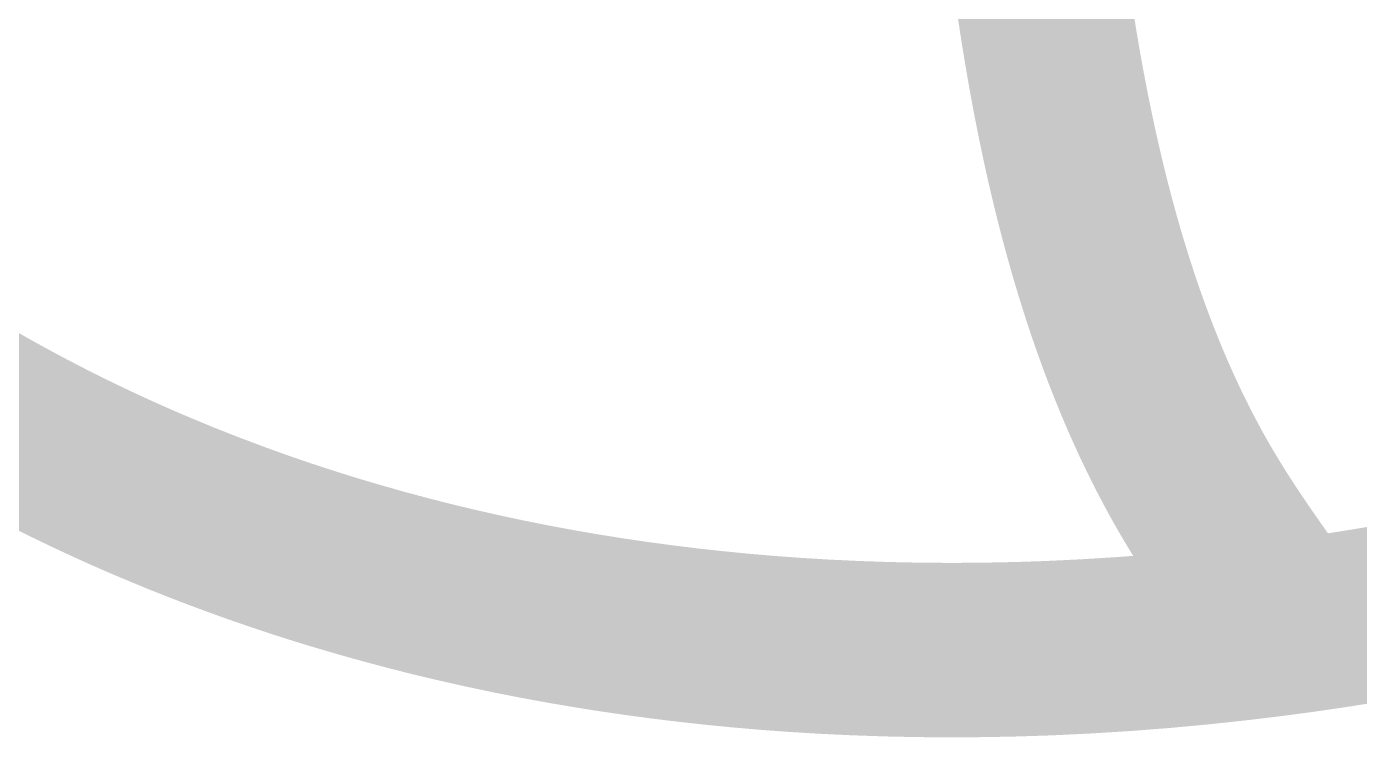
# Model space of a CAD drawing. Header units: millimetres. Extents: x 178 to 562, y 241 to 450.
# Drawn here: x 545.4438 to 545.826, y 321.7854 to 321.9891 of the extents above; entities that cross this region are included whole.
import ezdxf

# ---------------------------------------------------------------- set-up
doc = ezdxf.new("R2010")
doc.units = ezdxf.units.MM
doc.layers.add('Mechanical1', color=6, linetype='Continuous')

msp = doc.modelspace()

# ---------------------------------------------------------------- linework, layer by layer
at = {"layer": 'Mechanical1', "const_width": 0.05}
for points in [[(545.73302, 322.01428), (545.73317, 322.01302)], [(545.73317, 322.01302), (545.73338, 322.01133)], [(545.73338, 322.01133), (545.7336, 322.00966)], [(545.7336, 322.00966), (545.73382, 322.00798)], [(545.73382, 322.00798), (545.73404, 322.0063)], [(545.73404, 322.0063), (545.73426, 322.00463)], [(545.73426, 322.00463), (545.73449, 322.00297)], [(545.73449, 322.00297), (545.73472, 322.0013)], [(545.73472, 322.0013), (545.73496, 321.99964)], [(545.73496, 321.99964), (545.7352, 321.99798)], [(545.7352, 321.99798), (545.73544, 321.99633)], [(545.73544, 321.99633), (545.73568, 321.99468)], [(545.73568, 321.99468), (545.73593, 321.99303)], [(545.73593, 321.99303), (545.73618, 321.99139)], [(545.73618, 321.99139), (545.73644, 321.98974)], [(545.73644, 321.98974), (545.73669, 321.98811)], [(545.73669, 321.98811), (545.73696, 321.98647)], [(545.73696, 321.98647), (545.73722, 321.98484)], [(545.73722, 321.98484), (545.73749, 321.98322)], [(545.73749, 321.98322), (545.73777, 321.98159)], [(545.73777, 321.98159), (545.73804, 321.97997)], [(545.73804, 321.97997), (545.73832, 321.97836)], [(545.73832, 321.97836), (545.73861, 321.97674)], [(545.73861, 321.97674), (545.73889, 321.97513)], [(545.73889, 321.97513), (545.73919, 321.97353)], [(545.73919, 321.97353), (545.73948, 321.97193)], [(545.73948, 321.97193), (545.73978, 321.97033)], [(545.73978, 321.97033), (545.74008, 321.96874)], [(545.74008, 321.96874), (545.74039, 321.96715)], [(545.74039, 321.96715), (545.7407, 321.96556)], [(545.7407, 321.96556), (545.74102, 321.96398)], [(545.74102, 321.96398), (545.74134, 321.9624)], [(545.74134, 321.9624), (545.74166, 321.96083)], [(545.74166, 321.96083), (545.74198, 321.95926)], [(545.74198, 321.95926), (545.74232, 321.95769)], [(545.74232, 321.95769), (545.74265, 321.95613)], [(545.74265, 321.95613), (545.74299, 321.95457)], [(545.74299, 321.95457), (545.74333, 321.95301)], [(545.74333, 321.95301), (545.74368, 321.95146)], [(545.74368, 321.95146), (545.74403, 321.94992)], [(545.74403, 321.94992), (545.74439, 321.94838)], [(545.74439, 321.94838), (545.74475, 321.94684)], [(545.74475, 321.94684), (545.74511, 321.9453)], [(545.74511, 321.9453), (545.74548, 321.94377)], [(545.74548, 321.94377), (545.74585, 321.94225)], [(545.74585, 321.94225), (545.74623, 321.94073)], [(545.74623, 321.94073), (545.74661, 321.93921)], [(545.74661, 321.93921), (545.747, 321.9377)], [(545.747, 321.9377), (545.74739, 321.93619)], [(545.74739, 321.93619), (545.74778, 321.93469)], [(545.74778, 321.93469), (545.74818, 321.93319)], [(545.74818, 321.93319), (545.74859, 321.93169)], [(545.74859, 321.93169), (545.74899, 321.9302)], [(545.74899, 321.9302), (545.74941, 321.92871)], [(545.74941, 321.92871), (545.74982, 321.92723)], [(545.74982, 321.92723), (545.75024, 321.92575)], [(545.75024, 321.92575), (545.75067, 321.92428)], [(545.75067, 321.92428), (545.7511, 321.92282)], [(545.7511, 321.92282), (545.75154, 321.92135)], [(545.75154, 321.92135), (545.75198, 321.91989)], [(545.75198, 321.91989), (545.75243, 321.91844)], [(545.75243, 321.91844), (545.75288, 321.91699)], [(545.75288, 321.91699), (545.75333, 321.91555)], [(545.75333, 321.91555), (545.75379, 321.91411)], [(545.75379, 321.91411), (545.75426, 321.91267)], [(545.75426, 321.91267), (545.75473, 321.91124)], [(545.75473, 321.91124), (545.7552, 321.90981)], [(545.7552, 321.90981), (545.75568, 321.90839)], [(545.75568, 321.90839), (545.75616, 321.90698)], [(545.75616, 321.90698), (545.75665, 321.90557)], [(545.75665, 321.90557), (545.75715, 321.90416)], [(545.75715, 321.90416), (545.75765, 321.90276)], [(545.75765, 321.90276), (545.75815, 321.90137)], [(545.75815, 321.90137), (545.75866, 321.89997)], [(545.75866, 321.89997), (545.75918, 321.89859)], [(545.75918, 321.89859), (545.7597, 321.89721)], [(545.7597, 321.89721), (545.76022, 321.89583)], [(545.76022, 321.89583), (545.76075, 321.89446)], [(545.76075, 321.89446), (545.76129, 321.8931)], [(545.76129, 321.8931), (545.76183, 321.89173)], [(545.76183, 321.89173), (545.76238, 321.89038)], [(545.76238, 321.89038), (545.76293, 321.88903)], [(545.76293, 321.88903), (545.76348, 321.88768)], [(545.76348, 321.88768), (545.76404, 321.88635)], [(545.76404, 321.88635), (545.76461, 321.88501)], [(545.76461, 321.88501), (545.76519, 321.88368)], [(545.76519, 321.88368), (545.76576, 321.88236)], [(545.76576, 321.88236), (545.76635, 321.88104)], [(545.76635, 321.88104), (545.76694, 321.87973)], [(545.76694, 321.87973), (545.76753, 321.87842)], [(545.76753, 321.87842), (545.76813, 321.87712)], [(545.76813, 321.87712), (545.76874, 321.87582)], [(545.76874, 321.87582), (545.76935, 321.87453)], [(545.76935, 321.87453), (545.76997, 321.87325)], [(545.76997, 321.87325), (545.77059, 321.87197)], [(545.77059, 321.87197), (545.77138, 321.87038)], [(545.77138, 321.87038), (545.77217, 321.86879)], [(545.77217, 321.86879), (545.77298, 321.86722)], [(545.77298, 321.86722), (545.7738, 321.86566)], [(545.7738, 321.86566), (545.77462, 321.8641)], [(545.77462, 321.8641), (545.77545, 321.86255)], [(545.77545, 321.86255), (545.77629, 321.86101)], [(545.77629, 321.86101), (545.77714, 321.85949)], [(545.77714, 321.85949), (545.778, 321.85797)], [(545.47939, 321.85471), (545.48746, 321.85135)], [(545.778, 321.85797), (545.77887, 321.85646)], [(545.77887, 321.85646), (545.78046, 321.85376)], [(545.48746, 321.85135), (545.49559, 321.84813)], [(545.78046, 321.85376), (545.78082, 321.85317)], [(545.78082, 321.85317), (545.78118, 321.85257)], [(545.78118, 321.85257), (545.78154, 321.85198)], [(545.78154, 321.85198), (545.7819, 321.85139)], [(545.7819, 321.85139), (545.78226, 321.8508)], [(545.78226, 321.8508), (545.78263, 321.85021)], [(545.49559, 321.84813), (545.50379, 321.84505)], [(545.78263, 321.85021), (545.78281, 321.84992)], [(545.78281, 321.84992), (545.78299, 321.84963)], [(545.78299, 321.84963), (545.78318, 321.84933)], [(545.78318, 321.84933), (545.78336, 321.84904)], [(545.78336, 321.84904), (545.78354, 321.84875)], [(545.78354, 321.84875), (545.78373, 321.84846)], [(545.78373, 321.84846), (545.78391, 321.84817)], [(545.78391, 321.84817), (545.7841, 321.84787)], [(545.7841, 321.84787), (545.78428, 321.84758)], [(545.78428, 321.84758), (545.78447, 321.84729)], [(545.78447, 321.84729), (545.78466, 321.847)], [(545.78466, 321.847), (545.78484, 321.84671)], [(545.50379, 321.84505), (545.51067, 321.84258)], [(545.78484, 321.84671), (545.78503, 321.84642)], [(545.78503, 321.84642), (545.78522, 321.84613)], [(545.78522, 321.84613), (545.7854, 321.84584)], [(545.7854, 321.84584), (545.78559, 321.84555)], [(545.78559, 321.84555), (545.78578, 321.84526)], [(545.78578, 321.84526), (545.78596, 321.84498)], [(545.78596, 321.84498), (545.78615, 321.84469)], [(545.78615, 321.84469), (545.78634, 321.8444)], [(545.78634, 321.8444), (545.78653, 321.84411)], [(545.78653, 321.84411), (545.78672, 321.84383)], [(545.78672, 321.84383), (545.78691, 321.84354)], [(545.78691, 321.84354), (545.7871, 321.84325)], [(545.7871, 321.84325), (545.78729, 321.84297)], [(545.51067, 321.84258), (545.51759, 321.84021)], [(545.51759, 321.84021), (545.52456, 321.83793)], [(545.78729, 321.84297), (545.78748, 321.84268)], [(545.78748, 321.84268), (545.78767, 321.84239)], [(545.78767, 321.84239), (545.78786, 321.84211)], [(545.78786, 321.84211), (545.78805, 321.84182)], [(545.78805, 321.84182), (545.78824, 321.84154)], [(545.78824, 321.84154), (545.78843, 321.84125)], [(545.78843, 321.84125), (545.78862, 321.84097)], [(545.78862, 321.84097), (545.78881, 321.84068)], [(545.78881, 321.84068), (545.789, 321.8404)], [(545.789, 321.8404), (545.7892, 321.84011)], [(545.7892, 321.84011), (545.78939, 321.83983)], [(545.78939, 321.83983), (545.78958, 321.83954)], [(545.78958, 321.83954), (545.78977, 321.83926)], [(545.78977, 321.83926), (545.78997, 321.83898)], [(545.52456, 321.83793), (545.53156, 321.83575)], [(545.53156, 321.83575), (545.53861, 321.83366)], [(545.78997, 321.83898), (545.79016, 321.83869)], [(545.79016, 321.83869), (545.79035, 321.83841)], [(545.79035, 321.83841), (545.79055, 321.83813)], [(545.79055, 321.83813), (545.79074, 321.83785)], [(545.79074, 321.83785), (545.79093, 321.83756)], [(545.79093, 321.83756), (545.79113, 321.83728)], [(545.79113, 321.83728), (545.79132, 321.837)], [(545.79132, 321.837), (545.79151, 321.83671)], [(545.79151, 321.83671), (545.79171, 321.83643)], [(545.79171, 321.83643), (545.7919, 321.83615)], [(545.7919, 321.83615), (545.7921, 321.83587)], [(545.7921, 321.83587), (545.79229, 321.83559)], [(545.79229, 321.83559), (545.79249, 321.83531)], [(545.53861, 321.83366), (545.54569, 321.83166)], [(545.54569, 321.83166), (545.55282, 321.82975)], [(545.79249, 321.83531), (545.79268, 321.83502)], [(545.79268, 321.83502), (545.79288, 321.83474)], [(545.79288, 321.83474), (545.79307, 321.83446)], [(545.79307, 321.83446), (545.79327, 321.83418)], [(545.79327, 321.83418), (545.79347, 321.8339)], [(545.79347, 321.8339), (545.79366, 321.83362)], [(545.79366, 321.83362), (545.79386, 321.83334)], [(545.79386, 321.83334), (545.79405, 321.83306)], [(545.79405, 321.83306), (545.79425, 321.83278)], [(545.79425, 321.83278), (545.79445, 321.8325)], [(545.79445, 321.8325), (545.79464, 321.83222)], [(545.79464, 321.83222), (545.79484, 321.83194)], [(545.79484, 321.83194), (545.79503, 321.83166)], [(545.79503, 321.83166), (545.79523, 321.83138)], [(545.55282, 321.82975), (545.55997, 321.82793)], [(545.55997, 321.82793), (545.56717, 321.82621)], [(545.79523, 321.83138), (545.79543, 321.8311)], [(545.79543, 321.8311), (545.79563, 321.83082)], [(545.79563, 321.83082), (545.79582, 321.83054)], [(545.79582, 321.83054), (545.79602, 321.83026)], [(545.79602, 321.83026), (545.79622, 321.82998)], [(545.79622, 321.82998), (545.79641, 321.8297)], [(545.79641, 321.8297), (545.79661, 321.82942)], [(545.79661, 321.82942), (545.79681, 321.82915)], [(545.79681, 321.82915), (545.79701, 321.82887)], [(545.79701, 321.82887), (545.7972, 321.82859)], [(545.7972, 321.82859), (545.7974, 321.82831)], [(545.7974, 321.82831), (545.7976, 321.82803)], [(545.7976, 321.82803), (545.7978, 321.82775)], [(545.56717, 321.82621), (545.57439, 321.82458)], [(545.57439, 321.82458), (545.58165, 321.82303)], [(545.7978, 321.82775), (545.79799, 321.82747)], [(545.79799, 321.82747), (545.79819, 321.82719)], [(545.79819, 321.82719), (545.79839, 321.82691)], [(545.79839, 321.82691), (545.79859, 321.82664)], [(545.79859, 321.82664), (545.79878, 321.82636)], [(545.79878, 321.82636), (545.79898, 321.82608)], [(545.79898, 321.82608), (545.79918, 321.8258)], [(545.79918, 321.8258), (545.79938, 321.82552)], [(545.79938, 321.82552), (545.79958, 321.82524)], [(545.79958, 321.82524), (545.79977, 321.82496)], [(545.79977, 321.82496), (545.79997, 321.82469)], [(545.79997, 321.82469), (545.80037, 321.82413)], [(545.8438, 321.82311), (545.85158, 321.82459)], [(545.58165, 321.82303), (545.58895, 321.82158)], [(545.58895, 321.82158), (545.59627, 321.82022)], [(545.59627, 321.82022), (545.60363, 321.81895)], [(545.81893, 321.81891), (545.82825, 321.82039)], [(545.82825, 321.82039), (545.83602, 321.82171)], [(545.83602, 321.82171), (545.8438, 321.82311)], [(545.60363, 321.81895), (545.61101, 321.81777)], [(545.61101, 321.81777), (545.61842, 321.81668)], [(545.61842, 321.81668), (545.62586, 321.81568)], [(545.79099, 321.81519), (545.8003, 321.81631)], [(545.8003, 321.81631), (545.80961, 321.81755)], [(545.80961, 321.81755), (545.81893, 321.81891)], [(545.62586, 321.81568), (545.63332, 321.81476)], [(545.63332, 321.81476), (545.64081, 321.81394)], [(545.64081, 321.81394), (545.64832, 321.8132)], [(545.64832, 321.8132), (545.65586, 321.81255)], [(545.65586, 321.81255), (545.66341, 321.81199)], [(545.75845, 321.81218), (545.76929, 321.81302)], [(545.76929, 321.81302), (545.78013, 321.81402)], [(545.78013, 321.81402), (545.79099, 321.81519)], [(545.66341, 321.81199), (545.6725, 321.81143)], [(545.6725, 321.81143), (545.68162, 321.811)], [(545.68162, 321.811), (545.69077, 321.81069)], [(545.69077, 321.81069), (545.69994, 321.8105)], [(545.69994, 321.8105), (545.70913, 321.81044)], [(545.70913, 321.81044), (545.71834, 321.8105)], [(545.71834, 321.8105), (545.72758, 321.81069)], [(545.72758, 321.81069), (545.73682, 321.81099)], [(545.73682, 321.81099), (545.74763, 321.81151)], [(545.74763, 321.81151), (545.75845, 321.81218)]]:
    msp.add_lwpolyline(points, dxfattribs=at)
at = {"layer": 'Mechanical1', "const_width": 0.025}
for points in [[(545.72067, 322.01302, 1), (545.74567, 322.01302, 1)], [(545.72067, 322.01302, 1), (545.74567, 322.01302, 1)], [(545.72088, 322.01133, 1), (545.74588, 322.01133, 1)], [(545.72088, 322.01133, 1), (545.74588, 322.01133, 1)], [(545.7211, 322.00966, 1), (545.7461, 322.00966, 1)], [(545.7211, 322.00966, 1), (545.7461, 322.00966, 1)], [(545.72132, 322.00798, 1), (545.74632, 322.00798, 1)], [(545.72132, 322.00798, 1), (545.74632, 322.00798, 1)], [(545.72154, 322.0063, 1), (545.74654, 322.0063, 1)], [(545.72154, 322.0063, 1), (545.74654, 322.0063, 1)], [(545.72176, 322.00463, 1), (545.74676, 322.00463, 1)], [(545.72176, 322.00463, 1), (545.74676, 322.00463, 1)], [(545.72199, 322.00297, 1), (545.74699, 322.00297, 1)], [(545.72199, 322.00297, 1), (545.74699, 322.00297, 1)], [(545.72222, 322.0013, 1), (545.74722, 322.0013, 1)], [(545.72222, 322.0013, 1), (545.74722, 322.0013, 1)], [(545.72246, 321.99964, 1), (545.74746, 321.99964, 1)], [(545.72246, 321.99964, 1), (545.74746, 321.99964, 1)], [(545.7227, 321.99798, 1), (545.74769, 321.99798, 1)], [(545.7227, 321.99798, 1), (545.74769, 321.99798, 1)], [(545.72294, 321.99633, 1), (545.74794, 321.99633, 1)], [(545.72294, 321.99633, 1), (545.74794, 321.99633, 1)], [(545.72318, 321.99468, 1), (545.74818, 321.99468, 1)], [(545.72318, 321.99468, 1), (545.74818, 321.99468, 1)], [(545.72343, 321.99303, 1), (545.74843, 321.99303, 1)], [(545.72343, 321.99303, 1), (545.74843, 321.99303, 1)], [(545.72368, 321.99139, 1), (545.74868, 321.99139, 1)], [(545.72368, 321.99139, 1), (545.74868, 321.99139, 1)], [(545.72394, 321.98974, 1), (545.74894, 321.98974, 1)], [(545.72394, 321.98974, 1), (545.74894, 321.98974, 1)], [(545.72419, 321.98811, 1), (545.74919, 321.98811, 1)], [(545.72419, 321.98811, 1), (545.74919, 321.98811, 1)], [(545.72446, 321.98647, 1), (545.74946, 321.98647, 1)], [(545.72446, 321.98647, 1), (545.74946, 321.98647, 1)], [(545.72472, 321.98484, 1), (545.74972, 321.98484, 1)], [(545.72472, 321.98484, 1), (545.74972, 321.98484, 1)], [(545.72499, 321.98322, 1), (545.74999, 321.98322, 1)], [(545.72499, 321.98322, 1), (545.74999, 321.98322, 1)], [(545.72527, 321.98159, 1), (545.75026, 321.98159, 1)], [(545.72527, 321.98159, 1), (545.75026, 321.98159, 1)], [(545.72554, 321.97997, 1), (545.75054, 321.97997, 1)], [(545.72554, 321.97997, 1), (545.75054, 321.97997, 1)], [(545.72582, 321.97836, 1), (545.75082, 321.97836, 1)], [(545.72582, 321.97836, 1), (545.75082, 321.97836, 1)], [(545.72611, 321.97674, 1), (545.75111, 321.97674, 1)], [(545.72611, 321.97674, 1), (545.75111, 321.97674, 1)], [(545.72639, 321.97513, 1), (545.75139, 321.97513, 1)], [(545.72639, 321.97513, 1), (545.75139, 321.97513, 1)], [(545.72669, 321.97353, 1), (545.75168, 321.97353, 1)], [(545.72669, 321.97353, 1), (545.75168, 321.97353, 1)], [(545.72698, 321.97193, 1), (545.75198, 321.97193, 1)], [(545.72698, 321.97193, 1), (545.75198, 321.97193, 1)], [(545.72728, 321.97033, 1), (545.75228, 321.97033, 1)], [(545.72728, 321.97033, 1), (545.75228, 321.97033, 1)], [(545.72759, 321.96874, 1), (545.75258, 321.96874, 1)], [(545.72759, 321.96874, 1), (545.75258, 321.96874, 1)], [(545.72789, 321.96715, 1), (545.75289, 321.96715, 1)], [(545.72789, 321.96715, 1), (545.75289, 321.96715, 1)], [(545.7282, 321.96556, 1), (545.7532, 321.96556, 1)], [(545.7282, 321.96556, 1), (545.7532, 321.96556, 1)], [(545.72852, 321.96398, 1), (545.75352, 321.96398, 1)], [(545.72852, 321.96398, 1), (545.75352, 321.96398, 1)], [(545.72884, 321.9624, 1), (545.75384, 321.9624, 1)], [(545.72884, 321.9624, 1), (545.75384, 321.9624, 1)], [(545.72916, 321.96083, 1), (545.75416, 321.96083, 1)], [(545.72916, 321.96083, 1), (545.75416, 321.96083, 1)], [(545.72949, 321.95926, 1), (545.75448, 321.95926, 1)], [(545.72949, 321.95926, 1), (545.75448, 321.95926, 1)], [(545.72982, 321.95769, 1), (545.75482, 321.95769, 1)], [(545.72982, 321.95769, 1), (545.75482, 321.95769, 1)], [(545.73015, 321.95613, 1), (545.75515, 321.95613, 1)], [(545.73015, 321.95613, 1), (545.75515, 321.95613, 1)], [(545.73049, 321.95457, 1), (545.75549, 321.95457, 1)], [(545.73049, 321.95457, 1), (545.75549, 321.95457, 1)], [(545.73083, 321.95301, 1), (545.75583, 321.95301, 1)], [(545.73083, 321.95301, 1), (545.75583, 321.95301, 1)], [(545.73118, 321.95146, 1), (545.75618, 321.95146, 1)], [(545.73118, 321.95146, 1), (545.75618, 321.95146, 1)], [(545.73153, 321.94992, 1), (545.75653, 321.94992, 1)], [(545.73153, 321.94992, 1), (545.75653, 321.94992, 1)], [(545.73189, 321.94838, 1), (545.75689, 321.94838, 1)], [(545.73189, 321.94838, 1), (545.75689, 321.94838, 1)], [(545.73225, 321.94684, 1), (545.75725, 321.94684, 1)], [(545.73225, 321.94684, 1), (545.75725, 321.94684, 1)], [(545.73261, 321.9453, 1), (545.75761, 321.9453, 1)], [(545.73261, 321.9453, 1), (545.75761, 321.9453, 1)], [(545.73298, 321.94377, 1), (545.75798, 321.94377, 1)], [(545.73298, 321.94377, 1), (545.75798, 321.94377, 1)], [(545.73335, 321.94225, 1), (545.75835, 321.94225, 1)], [(545.73335, 321.94225, 1), (545.75835, 321.94225, 1)], [(545.73373, 321.94073, 1), (545.75873, 321.94073, 1)], [(545.73373, 321.94073, 1), (545.75873, 321.94073, 1)], [(545.73411, 321.93921, 1), (545.75911, 321.93921, 1)], [(545.73411, 321.93921, 1), (545.75911, 321.93921, 1)], [(545.7345, 321.9377, 1), (545.7595, 321.9377, 1)], [(545.7345, 321.9377, 1), (545.7595, 321.9377, 1)], [(545.73489, 321.93619, 1), (545.75989, 321.93619, 1)], [(545.73489, 321.93619, 1), (545.75989, 321.93619, 1)], [(545.73528, 321.93469, 1), (545.76028, 321.93469, 1)], [(545.73528, 321.93469, 1), (545.76028, 321.93469, 1)], [(545.73568, 321.93319, 1), (545.76068, 321.93319, 1)], [(545.73568, 321.93319, 1), (545.76068, 321.93319, 1)], [(545.73609, 321.93169, 1), (545.76109, 321.93169, 1)], [(545.73609, 321.93169, 1), (545.76109, 321.93169, 1)], [(545.73649, 321.9302, 1), (545.76149, 321.9302, 1)], [(545.73649, 321.9302, 1), (545.76149, 321.9302, 1)], [(545.73691, 321.92871, 1), (545.76191, 321.92871, 1)], [(545.73691, 321.92871, 1), (545.76191, 321.92871, 1)], [(545.73732, 321.92723, 1), (545.76232, 321.92723, 1)], [(545.73732, 321.92723, 1), (545.76232, 321.92723, 1)], [(545.73775, 321.92575, 1), (545.76274, 321.92575, 1)], [(545.73775, 321.92575, 1), (545.76274, 321.92575, 1)], [(545.73817, 321.92428, 1), (545.76317, 321.92428, 1)], [(545.73817, 321.92428, 1), (545.76317, 321.92428, 1)], [(545.7386, 321.92282, 1), (545.7636, 321.92282, 1)], [(545.7386, 321.92282, 1), (545.7636, 321.92282, 1)], [(545.73904, 321.92135, 1), (545.76404, 321.92135, 1)], [(545.73904, 321.92135, 1), (545.76404, 321.92135, 1)], [(545.73948, 321.91989, 1), (545.76448, 321.91989, 1)], [(545.73948, 321.91989, 1), (545.76448, 321.91989, 1)], [(545.73993, 321.91844, 1), (545.76493, 321.91844, 1)], [(545.73993, 321.91844, 1), (545.76493, 321.91844, 1)], [(545.74038, 321.91699, 1), (545.76538, 321.91699, 1)], [(545.74038, 321.91699, 1), (545.76538, 321.91699, 1)], [(545.74083, 321.91555, 1), (545.76583, 321.91555, 1)], [(545.74083, 321.91555, 1), (545.76583, 321.91555, 1)], [(545.74129, 321.91411, 1), (545.76629, 321.91411, 1)], [(545.74129, 321.91411, 1), (545.76629, 321.91411, 1)], [(545.74176, 321.91267, 1), (545.76675, 321.91267, 1)], [(545.74176, 321.91267, 1), (545.76675, 321.91267, 1)], [(545.74223, 321.91124, 1), (545.76722, 321.91124, 1)], [(545.74223, 321.91124, 1), (545.76722, 321.91124, 1)], [(545.7427, 321.90981, 1), (545.7677, 321.90981, 1)], [(545.7427, 321.90981, 1), (545.7677, 321.90981, 1)], [(545.74318, 321.90839, 1), (545.76818, 321.90839, 1)], [(545.74318, 321.90839, 1), (545.76818, 321.90839, 1)], [(545.74366, 321.90698, 1), (545.76866, 321.90698, 1)], [(545.74366, 321.90698, 1), (545.76866, 321.90698, 1)], [(545.74415, 321.90557, 1), (545.76915, 321.90557, 1)], [(545.74415, 321.90557, 1), (545.76915, 321.90557, 1)], [(545.74465, 321.90416, 1), (545.76965, 321.90416, 1)], [(545.74465, 321.90416, 1), (545.76965, 321.90416, 1)], [(545.74515, 321.90276, 1), (545.77015, 321.90276, 1)], [(545.74515, 321.90276, 1), (545.77015, 321.90276, 1)], [(545.74565, 321.90137, 1), (545.77065, 321.90137, 1)], [(545.74565, 321.90137, 1), (545.77065, 321.90137, 1)], [(545.74616, 321.89997, 1), (545.77116, 321.89997, 1)], [(545.74616, 321.89997, 1), (545.77116, 321.89997, 1)], [(545.74668, 321.89859, 1), (545.77167, 321.89859, 1)], [(545.74668, 321.89859, 1), (545.77167, 321.89859, 1)], [(545.7472, 321.89721, 1), (545.7722, 321.89721, 1)], [(545.7472, 321.89721, 1), (545.7722, 321.89721, 1)], [(545.74772, 321.89583, 1), (545.77272, 321.89583, 1)], [(545.74772, 321.89583, 1), (545.77272, 321.89583, 1)], [(545.74825, 321.89446, 1), (545.77325, 321.89446, 1)], [(545.74825, 321.89446, 1), (545.77325, 321.89446, 1)], [(545.74879, 321.8931, 1), (545.77379, 321.8931, 1)], [(545.74879, 321.8931, 1), (545.77379, 321.8931, 1)], [(545.74933, 321.89173, 1), (545.77433, 321.89173, 1)], [(545.74933, 321.89173, 1), (545.77433, 321.89173, 1)], [(545.74988, 321.89038, 1), (545.77487, 321.89038, 1)], [(545.74988, 321.89038, 1), (545.77487, 321.89038, 1)], [(545.75043, 321.88903, 1), (545.77543, 321.88903, 1)], [(545.75043, 321.88903, 1), (545.77543, 321.88903, 1)], [(545.75098, 321.88768, 1), (545.77598, 321.88768, 1)], [(545.75098, 321.88768, 1), (545.77598, 321.88768, 1)], [(545.75155, 321.88635, 1), (545.77654, 321.88635, 1)], [(545.75155, 321.88635, 1), (545.77654, 321.88635, 1)], [(545.75211, 321.88501, 1), (545.77711, 321.88501, 1)], [(545.75211, 321.88501, 1), (545.77711, 321.88501, 1)], [(545.75269, 321.88368, 1), (545.77769, 321.88368, 1)], [(545.75269, 321.88368, 1), (545.77769, 321.88368, 1)], [(545.75326, 321.88236, 1), (545.77826, 321.88236, 1)], [(545.75326, 321.88236, 1), (545.77826, 321.88236, 1)], [(545.41748, 321.87917, 1), (545.44248, 321.87917, 1)], [(545.41748, 321.87916, 1), (545.44248, 321.87916, 1)], [(545.75385, 321.88104, 1), (545.77885, 321.88104, 1)], [(545.75385, 321.88104, 1), (545.77885, 321.88104, 1)], [(545.75444, 321.87973, 1), (545.77944, 321.87973, 1)], [(545.75444, 321.87973, 1), (545.77944, 321.87973, 1)], [(545.75503, 321.87842, 1), (545.78003, 321.87842, 1)], [(545.75503, 321.87842, 1), (545.78003, 321.87842, 1)], [(545.42635, 321.87424, 1), (545.45135, 321.87424, 1)], [(545.42635, 321.87424, 1), (545.45135, 321.87424, 1)], [(545.75563, 321.87712, 1), (545.78063, 321.87712, 1)], [(545.75563, 321.87712, 1), (545.78063, 321.87712, 1)], [(545.75624, 321.87582, 1), (545.78124, 321.87582, 1)], [(545.75624, 321.87582, 1), (545.78124, 321.87582, 1)], [(545.75685, 321.87453, 1), (545.78185, 321.87453, 1)], [(545.75685, 321.87453, 1), (545.78185, 321.87453, 1)], [(545.75747, 321.87325, 1), (545.78247, 321.87325, 1)], [(545.75747, 321.87325, 1), (545.78247, 321.87325, 1)], [(545.75809, 321.87197, 1), (545.78309, 321.87197, 1)], [(545.75809, 321.87197, 1), (545.78309, 321.87197, 1)], [(545.75888, 321.87038, 1), (545.78388, 321.87038, 1)], [(545.75888, 321.87038, 1), (545.78388, 321.87038, 1)], [(545.43533, 321.86951, 1), (545.46033, 321.86951, 1)], [(545.43533, 321.86951, 1), (545.46033, 321.86951, 1)], [(545.75968, 321.86879, 1), (545.78467, 321.86879, 1)], [(545.75968, 321.86879, 1), (545.78467, 321.86879, 1)], [(545.76048, 321.86722, 1), (545.78548, 321.86722, 1)], [(545.76048, 321.86722, 1), (545.78548, 321.86722, 1)], [(545.44311, 321.8656, 1), (545.46811, 321.8656, 1)], [(545.44311, 321.8656, 1), (545.46811, 321.8656, 1)], [(545.7613, 321.86566, 1), (545.78629, 321.86566, 1)], [(545.7613, 321.86566, 1), (545.78629, 321.86566, 1)], [(545.76212, 321.8641, 1), (545.78712, 321.8641, 1)], [(545.76212, 321.8641, 1), (545.78712, 321.8641, 1)], [(545.76295, 321.86255, 1), (545.78795, 321.86255, 1)], [(545.76295, 321.86255, 1), (545.78795, 321.86255, 1)], [(545.45097, 321.86183, 1), (545.47597, 321.86183, 1)], [(545.45097, 321.86183, 1), (545.47597, 321.86183, 1)], [(545.76379, 321.86101, 1), (545.78879, 321.86101, 1)], [(545.76379, 321.86101, 1), (545.78879, 321.86101, 1)], [(545.76464, 321.85949, 1), (545.78964, 321.85949, 1)], [(545.76464, 321.85949, 1), (545.78964, 321.85949, 1)], [(545.45889, 321.8582, 1), (545.48389, 321.8582, 1)], [(545.45889, 321.8582, 1), (545.48389, 321.8582, 1)], [(545.46689, 321.85471, 1), (545.49189, 321.85471, 1)], [(545.46689, 321.85471, 1), (545.49189, 321.85471, 1)], [(545.7655, 321.85797, 1), (545.7905, 321.85797, 1)], [(545.7655, 321.85797, 1), (545.7905, 321.85797, 1)], [(545.76637, 321.85646, 1), (545.79137, 321.85646, 1)], [(545.76637, 321.85646, 1), (545.79137, 321.85646, 1)], [(545.47496, 321.85135, 1), (545.49996, 321.85135, 1)], [(545.47496, 321.85135, 1), (545.49996, 321.85135, 1)], [(545.76796, 321.85376, 1), (545.79296, 321.85376, 1)], [(545.76796, 321.85376, 1), (545.79296, 321.85376, 1)], [(545.76832, 321.85317, 1), (545.79332, 321.85317, 1)], [(545.76832, 321.85317, 1), (545.79332, 321.85317, 1)], [(545.76868, 321.85257, 1), (545.79368, 321.85257, 1)], [(545.76868, 321.85257, 1), (545.79368, 321.85257, 1)], [(545.76904, 321.85198, 1), (545.79404, 321.85198, 1)], [(545.76904, 321.85198, 1), (545.79404, 321.85198, 1)], [(545.7694, 321.85139, 1), (545.7944, 321.85139, 1)], [(545.7694, 321.85139, 1), (545.7944, 321.85139, 1)], [(545.76976, 321.8508, 1), (545.79476, 321.8508, 1)], [(545.76976, 321.8508, 1), (545.79476, 321.8508, 1)], [(545.48309, 321.84813, 1), (545.50809, 321.84813, 1)], [(545.48309, 321.84813, 1), (545.50809, 321.84813, 1)], [(545.77013, 321.85021, 1), (545.79513, 321.85021, 1)], [(545.77013, 321.85021, 1), (545.79513, 321.85021, 1)], [(545.77031, 321.84992, 1), (545.79531, 321.84992, 1)], [(545.77031, 321.84992, 1), (545.79531, 321.84992, 1)], [(545.77049, 321.84963, 1), (545.79549, 321.84963, 1)], [(545.77049, 321.84963, 1), (545.79549, 321.84963, 1)], [(545.77068, 321.84933, 1), (545.79568, 321.84933, 1)], [(545.77068, 321.84933, 1), (545.79568, 321.84933, 1)], [(545.77086, 321.84904, 1), (545.79586, 321.84904, 1)], [(545.77086, 321.84904, 1), (545.79586, 321.84904, 1)], [(545.77104, 321.84875, 1), (545.79604, 321.84875, 1)], [(545.77104, 321.84875, 1), (545.79604, 321.84875, 1)], [(545.77123, 321.84846, 1), (545.79623, 321.84846, 1)], [(545.77123, 321.84846, 1), (545.79623, 321.84846, 1)], [(545.77142, 321.84817, 1), (545.79641, 321.84817, 1)], [(545.77142, 321.84817, 1), (545.79641, 321.84817, 1)], [(545.7716, 321.84787, 1), (545.7966, 321.84787, 1)], [(545.7716, 321.84787, 1), (545.7966, 321.84787, 1)], [(545.77178, 321.84758, 1), (545.79678, 321.84758, 1)], [(545.77178, 321.84758, 1), (545.79678, 321.84758, 1)], [(545.77197, 321.84729, 1), (545.79697, 321.84729, 1)], [(545.77197, 321.84729, 1), (545.79697, 321.84729, 1)], [(545.77216, 321.847, 1), (545.79716, 321.847, 1)], [(545.77216, 321.847, 1), (545.79716, 321.847, 1)], [(545.49129, 321.84505, 1), (545.51629, 321.84505, 1)], [(545.49129, 321.84505, 1), (545.51629, 321.84505, 1)], [(545.77234, 321.84671, 1), (545.79734, 321.84671, 1)], [(545.77234, 321.84671, 1), (545.79734, 321.84671, 1)], [(545.77253, 321.84642, 1), (545.79753, 321.84642, 1)], [(545.77253, 321.84642, 1), (545.79753, 321.84642, 1)], [(545.77272, 321.84613, 1), (545.79771, 321.84613, 1)], [(545.77272, 321.84613, 1), (545.79771, 321.84613, 1)], [(545.7729, 321.84584, 1), (545.7979, 321.84584, 1)], [(545.7729, 321.84584, 1), (545.7979, 321.84584, 1)], [(545.77309, 321.84555, 1), (545.79809, 321.84555, 1)], [(545.77309, 321.84555, 1), (545.79809, 321.84555, 1)], [(545.77328, 321.84526, 1), (545.79828, 321.84526, 1)], [(545.77328, 321.84526, 1), (545.79828, 321.84526, 1)], [(545.77347, 321.84498, 1), (545.79846, 321.84498, 1)], [(545.77347, 321.84498, 1), (545.79846, 321.84498, 1)], [(545.77365, 321.84469, 1), (545.79865, 321.84469, 1)], [(545.77365, 321.84469, 1), (545.79865, 321.84469, 1)], [(545.77384, 321.8444, 1), (545.79884, 321.8444, 1)], [(545.77384, 321.8444, 1), (545.79884, 321.8444, 1)], [(545.77403, 321.84411, 1), (545.79903, 321.84411, 1)], [(545.77403, 321.84411, 1), (545.79903, 321.84411, 1)], [(545.77422, 321.84383, 1), (545.79922, 321.84383, 1)], [(545.77422, 321.84383, 1), (545.79922, 321.84383, 1)], [(545.77441, 321.84354, 1), (545.79941, 321.84354, 1)], [(545.77441, 321.84354, 1), (545.79941, 321.84354, 1)], [(545.7746, 321.84325, 1), (545.7996, 321.84325, 1)], [(545.7746, 321.84325, 1), (545.7996, 321.84325, 1)], [(545.49817, 321.84258, 1), (545.52317, 321.84258, 1)], [(545.49817, 321.84258, 1), (545.52317, 321.84258, 1)], [(545.50509, 321.84021, 1), (545.53009, 321.84021, 1)], [(545.50509, 321.84021, 1), (545.53009, 321.84021, 1)], [(545.77479, 321.84297, 1), (545.79979, 321.84297, 1)], [(545.77479, 321.84297, 1), (545.79979, 321.84297, 1)], [(545.77498, 321.84268, 1), (545.79998, 321.84268, 1)], [(545.77498, 321.84268, 1), (545.79998, 321.84268, 1)], [(545.77517, 321.84239, 1), (545.80017, 321.84239, 1)], [(545.77517, 321.84239, 1), (545.80017, 321.84239, 1)], [(545.77536, 321.84211, 1), (545.80036, 321.84211, 1)], [(545.77536, 321.84211, 1), (545.80036, 321.84211, 1)], [(545.77555, 321.84182, 1), (545.80055, 321.84182, 1)], [(545.77555, 321.84182, 1), (545.80055, 321.84182, 1)], [(545.77574, 321.84154, 1), (545.80074, 321.84154, 1)], [(545.77574, 321.84154, 1), (545.80074, 321.84154, 1)], [(545.77593, 321.84125, 1), (545.80093, 321.84125, 1)], [(545.77593, 321.84125, 1), (545.80093, 321.84125, 1)], [(545.77612, 321.84097, 1), (545.80112, 321.84097, 1)], [(545.77612, 321.84097, 1), (545.80112, 321.84097, 1)], [(545.77631, 321.84068, 1), (545.80131, 321.84068, 1)], [(545.77631, 321.84068, 1), (545.80131, 321.84068, 1)], [(545.77651, 321.8404, 1), (545.8015, 321.8404, 1)], [(545.77651, 321.8404, 1), (545.8015, 321.8404, 1)], [(545.7767, 321.84011, 1), (545.80169, 321.84011, 1)], [(545.7767, 321.84011, 1), (545.80169, 321.84011, 1)], [(545.77689, 321.83983, 1), (545.80189, 321.83983, 1)], [(545.77689, 321.83983, 1), (545.80189, 321.83983, 1)], [(545.77708, 321.83954, 1), (545.80208, 321.83954, 1)], [(545.77708, 321.83954, 1), (545.80208, 321.83954, 1)], [(545.77728, 321.83926, 1), (545.80227, 321.83926, 1)], [(545.77728, 321.83926, 1), (545.80227, 321.83926, 1)], [(545.51206, 321.83793, 1), (545.53706, 321.83793, 1)], [(545.51206, 321.83793, 1), (545.53706, 321.83793, 1)], [(545.51906, 321.83575, 1), (545.54406, 321.83575, 1)], [(545.51906, 321.83575, 1), (545.54406, 321.83575, 1)], [(545.77747, 321.83898, 1), (545.80247, 321.83898, 1)], [(545.77747, 321.83898, 1), (545.80247, 321.83898, 1)], [(545.77766, 321.83869, 1), (545.80266, 321.83869, 1)], [(545.77766, 321.83869, 1), (545.80266, 321.83869, 1)], [(545.77785, 321.83841, 1), (545.80285, 321.83841, 1)], [(545.77785, 321.83841, 1), (545.80285, 321.83841, 1)], [(545.77805, 321.83813, 1), (545.80305, 321.83813, 1)], [(545.77805, 321.83813, 1), (545.80305, 321.83813, 1)], [(545.77824, 321.83785, 1), (545.80324, 321.83785, 1)], [(545.77824, 321.83785, 1), (545.80324, 321.83785, 1)], [(545.77843, 321.83756, 1), (545.80343, 321.83756, 1)], [(545.77843, 321.83756, 1), (545.80343, 321.83756, 1)], [(545.77863, 321.83728, 1), (545.80363, 321.83728, 1)], [(545.77863, 321.83728, 1), (545.80363, 321.83728, 1)], [(545.77882, 321.837, 1), (545.80382, 321.837, 1)], [(545.77882, 321.837, 1), (545.80382, 321.837, 1)], [(545.77902, 321.83671, 1), (545.80401, 321.83671, 1)], [(545.77902, 321.83671, 1), (545.80401, 321.83671, 1)], [(545.77921, 321.83643, 1), (545.80421, 321.83643, 1)], [(545.77921, 321.83643, 1), (545.80421, 321.83643, 1)], [(545.7794, 321.83615, 1), (545.8044, 321.83615, 1)], [(545.7794, 321.83615, 1), (545.8044, 321.83615, 1)], [(545.7796, 321.83587, 1), (545.8046, 321.83587, 1)], [(545.7796, 321.83587, 1), (545.8046, 321.83587, 1)], [(545.77979, 321.83559, 1), (545.80479, 321.83559, 1)], [(545.77979, 321.83559, 1), (545.80479, 321.83559, 1)], [(545.52611, 321.83366, 1), (545.55111, 321.83366, 1)], [(545.52611, 321.83366, 1), (545.55111, 321.83366, 1)], [(545.53319, 321.83166, 1), (545.55819, 321.83166, 1)], [(545.53319, 321.83166, 1), (545.55819, 321.83166, 1)], [(545.77999, 321.83531, 1), (545.80499, 321.83531, 1)], [(545.77999, 321.83531, 1), (545.80499, 321.83531, 1)], [(545.78018, 321.83502, 1), (545.80518, 321.83502, 1)], [(545.78018, 321.83502, 1), (545.80518, 321.83502, 1)], [(545.78038, 321.83474, 1), (545.80538, 321.83474, 1)], [(545.78038, 321.83474, 1), (545.80538, 321.83474, 1)], [(545.78057, 321.83446, 1), (545.80557, 321.83446, 1)], [(545.78057, 321.83446, 1), (545.80557, 321.83446, 1)], [(545.78077, 321.83418, 1), (545.80577, 321.83418, 1)], [(545.78077, 321.83418, 1), (545.80577, 321.83418, 1)], [(545.78097, 321.8339, 1), (545.80596, 321.8339, 1)], [(545.78097, 321.8339, 1), (545.80596, 321.8339, 1)], [(545.78116, 321.83362, 1), (545.80616, 321.83362, 1)], [(545.78116, 321.83362, 1), (545.80616, 321.83362, 1)], [(545.78136, 321.83334, 1), (545.80636, 321.83334, 1)], [(545.78136, 321.83334, 1), (545.80636, 321.83334, 1)], [(545.78156, 321.83306, 1), (545.80655, 321.83306, 1)], [(545.78156, 321.83306, 1), (545.80655, 321.83306, 1)], [(545.78175, 321.83278, 1), (545.80675, 321.83278, 1)], [(545.78175, 321.83278, 1), (545.80675, 321.83278, 1)], [(545.78195, 321.8325, 1), (545.80694, 321.8325, 1)], [(545.78195, 321.8325, 1), (545.80694, 321.8325, 1)], [(545.78214, 321.83222, 1), (545.80714, 321.83222, 1)], [(545.78214, 321.83222, 1), (545.80714, 321.83222, 1)], [(545.78234, 321.83194, 1), (545.80734, 321.83194, 1)], [(545.78234, 321.83194, 1), (545.80734, 321.83194, 1)], [(545.78254, 321.83166, 1), (545.80753, 321.83166, 1)], [(545.78254, 321.83166, 1), (545.80753, 321.83166, 1)], [(545.54032, 321.82975, 1), (545.56531, 321.82975, 1)], [(545.54032, 321.82975, 1), (545.56531, 321.82975, 1)], [(545.54747, 321.82793, 1), (545.57247, 321.82793, 1)], [(545.54747, 321.82793, 1), (545.57247, 321.82793, 1)], [(545.78273, 321.83138, 1), (545.80773, 321.83138, 1)], [(545.78273, 321.83138, 1), (545.80773, 321.83138, 1)], [(545.78293, 321.8311, 1), (545.80793, 321.8311, 1)], [(545.78293, 321.8311, 1), (545.80793, 321.8311, 1)], [(545.78313, 321.83082, 1), (545.80813, 321.83082, 1)], [(545.78313, 321.83082, 1), (545.80813, 321.83082, 1)], [(545.78332, 321.83054, 1), (545.80832, 321.83054, 1)], [(545.78332, 321.83054, 1), (545.80832, 321.83054, 1)], [(545.78352, 321.83026, 1), (545.80852, 321.83026, 1)], [(545.78352, 321.83026, 1), (545.80852, 321.83026, 1)], [(545.78372, 321.82998, 1), (545.80872, 321.82998, 1)], [(545.78372, 321.82998, 1), (545.80872, 321.82998, 1)], [(545.78391, 321.8297, 1), (545.80891, 321.8297, 1)], [(545.78391, 321.8297, 1), (545.80891, 321.8297, 1)], [(545.78411, 321.82942, 1), (545.80911, 321.82942, 1)], [(545.78411, 321.82942, 1), (545.80911, 321.82942, 1)], [(545.78431, 321.82915, 1), (545.80931, 321.82915, 1)], [(545.78431, 321.82915, 1), (545.80931, 321.82915, 1)], [(545.78451, 321.82887, 1), (545.80951, 321.82887, 1)], [(545.78451, 321.82887, 1), (545.80951, 321.82887, 1)], [(545.7847, 321.82859, 1), (545.8097, 321.82859, 1)], [(545.7847, 321.82859, 1), (545.8097, 321.82859, 1)], [(545.7849, 321.82831, 1), (545.8099, 321.82831, 1)], [(545.7849, 321.82831, 1), (545.8099, 321.82831, 1)], [(545.7851, 321.82803, 1), (545.8101, 321.82803, 1)], [(545.7851, 321.82803, 1), (545.8101, 321.82803, 1)], [(545.55467, 321.82621, 1), (545.57967, 321.82621, 1)], [(545.55467, 321.82621, 1), (545.57967, 321.82621, 1)], [(545.56189, 321.82458, 1), (545.58689, 321.82458, 1)], [(545.56189, 321.82458, 1), (545.58689, 321.82458, 1)], [(545.7853, 321.82775, 1), (545.8103, 321.82775, 1)], [(545.7853, 321.82775, 1), (545.8103, 321.82775, 1)], [(545.78549, 321.82747, 1), (545.81049, 321.82747, 1)], [(545.78549, 321.82747, 1), (545.81049, 321.82747, 1)], [(545.78569, 321.82719, 1), (545.81069, 321.82719, 1)], [(545.78569, 321.82719, 1), (545.81069, 321.82719, 1)], [(545.78589, 321.82691, 1), (545.81089, 321.82691, 1)], [(545.78589, 321.82691, 1), (545.81089, 321.82691, 1)], [(545.78609, 321.82664, 1), (545.81109, 321.82664, 1)], [(545.78609, 321.82664, 1), (545.81109, 321.82664, 1)], [(545.78628, 321.82636, 1), (545.81128, 321.82636, 1)], [(545.78628, 321.82636, 1), (545.81128, 321.82636, 1)], [(545.78648, 321.82608, 1), (545.81148, 321.82608, 1)], [(545.78648, 321.82608, 1), (545.81148, 321.82608, 1)], [(545.78668, 321.8258, 1), (545.81168, 321.8258, 1)], [(545.78668, 321.8258, 1), (545.81168, 321.8258, 1)], [(545.78688, 321.82552, 1), (545.81188, 321.82552, 1)], [(545.78688, 321.82552, 1), (545.81188, 321.82552, 1)], [(545.78708, 321.82524, 1), (545.81208, 321.82524, 1)], [(545.78708, 321.82524, 1), (545.81208, 321.82524, 1)], [(545.78728, 321.82496, 1), (545.81227, 321.82496, 1)], [(545.78728, 321.82496, 1), (545.81227, 321.82496, 1)], [(545.78747, 321.82469, 1), (545.81247, 321.82469, 1)], [(545.78747, 321.82469, 1), (545.81247, 321.82469, 1)], [(545.78787, 321.82413, 1), (545.81287, 321.82413, 1)], [(545.56916, 321.82303, 1), (545.59415, 321.82303, 1)], [(545.56916, 321.82303, 1), (545.59415, 321.82303, 1)], [(545.57645, 321.82158, 1), (545.60145, 321.82158, 1)], [(545.57645, 321.82158, 1), (545.60145, 321.82158, 1)], [(545.58377, 321.82022, 1), (545.60877, 321.82022, 1)], [(545.58377, 321.82022, 1), (545.60877, 321.82022, 1)], [(545.81575, 321.82039, 1), (545.84075, 321.82039, 1)], [(545.81575, 321.82039, 1), (545.84075, 321.82039, 1)], [(545.82352, 321.82171, 1), (545.84852, 321.82171, 1)], [(545.82352, 321.82171, 1), (545.84852, 321.82171, 1)], [(545.8313, 321.82311, 1), (545.85629, 321.82311, 1)], [(545.8313, 321.82311, 1), (545.85629, 321.82311, 1)], [(545.59113, 321.81895, 1), (545.61612, 321.81895, 1)], [(545.59113, 321.81895, 1), (545.61612, 321.81895, 1)], [(545.59851, 321.81777, 1), (545.62351, 321.81777, 1)], [(545.59851, 321.81777, 1), (545.62351, 321.81777, 1)], [(545.60592, 321.81668, 1), (545.63092, 321.81668, 1)], [(545.60592, 321.81668, 1), (545.63092, 321.81668, 1)], [(545.7878, 321.81631, 1), (545.8128, 321.81631, 1)], [(545.7878, 321.81631, 1), (545.8128, 321.81631, 1)], [(545.79711, 321.81755, 1), (545.82211, 321.81755, 1)], [(545.79711, 321.81755, 1), (545.82211, 321.81755, 1)], [(545.80643, 321.81891, 1), (545.83143, 321.81891, 1)], [(545.80643, 321.81891, 1), (545.83143, 321.81891, 1)], [(545.61336, 321.81568, 1), (545.63836, 321.81568, 1)], [(545.61336, 321.81568, 1), (545.63836, 321.81568, 1)], [(545.62082, 321.81476, 1), (545.64582, 321.81476, 1)], [(545.62082, 321.81476, 1), (545.64582, 321.81476, 1)], [(545.62831, 321.81394, 1), (545.65331, 321.81394, 1)], [(545.62831, 321.81394, 1), (545.65331, 321.81394, 1)], [(545.63582, 321.8132, 1), (545.66082, 321.8132, 1)], [(545.63582, 321.8132, 1), (545.66082, 321.8132, 1)], [(545.64336, 321.81255, 1), (545.66835, 321.81255, 1)], [(545.64336, 321.81255, 1), (545.66835, 321.81255, 1)], [(545.75679, 321.81302, 1), (545.78179, 321.81302, 1)], [(545.75679, 321.81302, 1), (545.78179, 321.81302, 1)], [(545.76763, 321.81402, 1), (545.79263, 321.81402, 1)], [(545.76763, 321.81402, 1), (545.79263, 321.81402, 1)], [(545.77849, 321.81519, 1), (545.80349, 321.81519, 1)], [(545.77849, 321.81519, 1), (545.80349, 321.81519, 1)], [(545.65091, 321.81199, 1), (545.67591, 321.81199, 1)], [(545.65091, 321.81199, 1), (545.67591, 321.81199, 1)], [(545.66, 321.81143, 1), (545.685, 321.81143, 1)], [(545.66, 321.81143, 1), (545.685, 321.81143, 1)], [(545.66912, 321.811, 1), (545.69412, 321.811, 1)], [(545.66912, 321.811, 1), (545.69412, 321.811, 1)], [(545.67827, 321.81069, 1), (545.70327, 321.81069, 1)], [(545.67827, 321.81069, 1), (545.70327, 321.81069, 1)], [(545.68744, 321.8105, 1), (545.71244, 321.8105, 1)], [(545.68744, 321.8105, 1), (545.71244, 321.8105, 1)], [(545.69663, 321.81044, 1), (545.72163, 321.81044, 1)], [(545.69663, 321.81044, 1), (545.72163, 321.81044, 1)], [(545.70585, 321.8105, 1), (545.73084, 321.8105, 1)], [(545.70585, 321.8105, 1), (545.73084, 321.8105, 1)], [(545.71508, 321.81069, 1), (545.74007, 321.81069, 1)], [(545.71508, 321.81069, 1), (545.74007, 321.81069, 1)], [(545.72432, 321.81099, 1), (545.74932, 321.81099, 1)], [(545.72432, 321.81099, 1), (545.74932, 321.81099, 1)], [(545.73513, 321.81151, 1), (545.76013, 321.81151, 1)], [(545.73513, 321.81151, 1), (545.76013, 321.81151, 1)], [(545.74595, 321.81218, 1), (545.77095, 321.81218, 1)], [(545.74595, 321.81218, 1), (545.77095, 321.81218, 1)]]:
    msp.add_lwpolyline(points, format="xyb", close=True, dxfattribs=at)
at = {"layer": 'Mechanical1', "const_width": 0.05}
for points in [[(545.42998, 321.87917, -0.008513), (545.41625, 321.88729)], [(545.43885, 321.87424, -0.005402), (545.42998, 321.87916)], [(545.44783, 321.86951, -0.005346), (545.43885, 321.87424)], [(545.45561, 321.8656, -0.004536), (545.44783, 321.86951)], [(545.46347, 321.86183, -0.004493), (545.45561, 321.8656)], [(545.47139, 321.8582, -0.004449), (545.46347, 321.86183)], [(545.47939, 321.85471, -0.004405), (545.47139, 321.8582)]]:
    msp.add_lwpolyline(points, format="xyb", dxfattribs=at)

doc.saveas('drawing.dxf')
